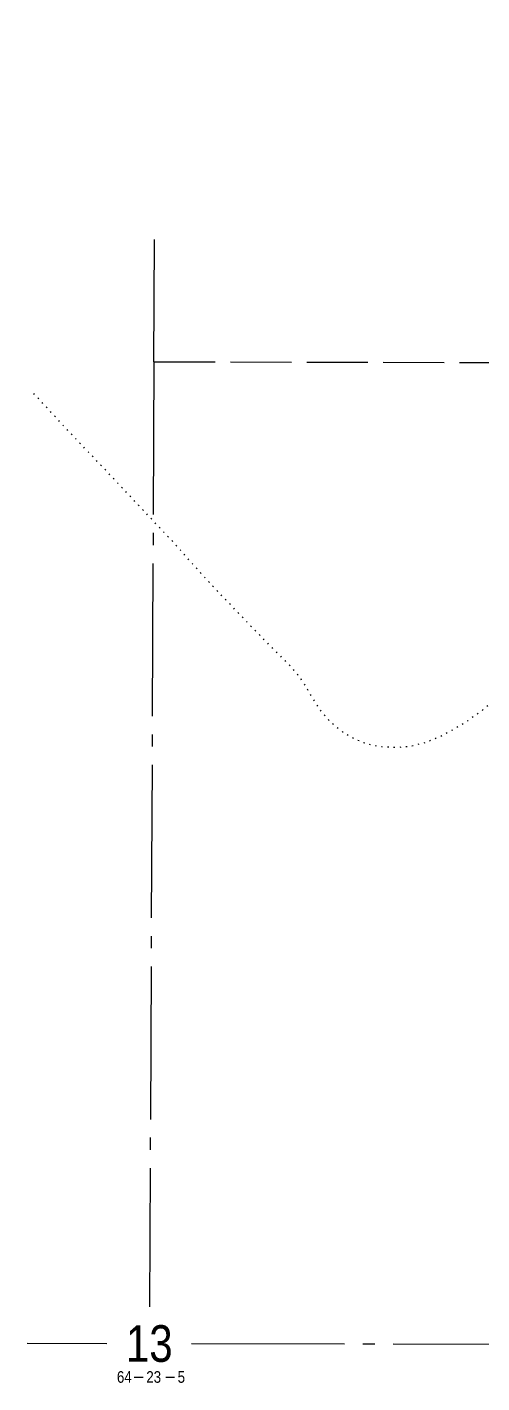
# Model space of a CAD drawing. Extents: x 476470 to 482026, y 6039448 to 6045135.
# Drawn here: x 477811 to 478183, y 6043398 to 6044507 of the extents above; entities that cross this region are included whole.
import ezdxf
from ezdxf.enums import TextEntityAlignment as Align

# ---------------------------------------------------------------- set-up
doc = ezdxf.new("R2010")
doc.units = 0
doc.header["$LTSCALE"] = 5
for name, pattern in [('foc-DOT', [1, 0.2, -0.8]), ('foc-QUARTERLINE', [33, 25, -3, 2, -3]), ('foc-UNSURVEYED', [12.5, 10, -2.5])]:
    doc.linetypes.add(name, pattern=pattern)
for name, color, linetype in [('10', 1, 'Continuous'), ('9', 3, 'Continuous'), ('AS-DRILL', 8, 'foc-DOT'), ('L-QSEC', 8, 'foc-QUARTERLINE'), ('L-SECLBL', 7, 'Continuous'), ('L-USEC', 7, 'foc-UNSURVEYED')]:
    doc.layers.add(name, color=color, linetype=linetype)
doc.styles.add('80L', font='ARIALN.TTF', dxfattribs={"height": 10})
doc.styles.add('SIMPLEX', font='ARIALN.TTF')

# ---------------------------------------------------------------- blocks, each defined once
blk = doc.blocks.new('L-SECLBL')
at = {"layer": '9', "color": 7}
for p, q in [((-5.1, -27.8), (-12.3, -27.8)), ((20.7, -27.8), (13.5, -27.8))]:
    blk.add_line(p, q, dxfattribs=at)
at = {"layer": '10', "color": 2, "style": 'SIMPLEX'}
blk.add_attdef('SEC', text='', height=30, dxfattribs=at).set_placement((0, 0), align=Align.MIDDLE)
at = {"layer": '10', "color": 5, "style": '80L'}
blk.add_attdef('TWP', text='', height=9.5, dxfattribs=at).set_placement((-14.4, -27.4), align=Align.MIDDLE_RIGHT)
blk.add_attdef('RGE', text='', height=9.5, dxfattribs=at).set_placement((3.6, -27.4), align=Align.MIDDLE_CENTER)
blk.add_attdef('MER', text='', height=9.5, dxfattribs=at).set_placement((23.2, -27.4), align=Align.MIDDLE_LEFT)

msp = doc.modelspace()

# ---------------------------------------------------------------- linework, layer by layer
at = {"layer": 'AS-DRILL', "flags": 128}
msp.add_lwpolyline([(478817.517, 6044505.784), (478817.517, 6044505.784), (478817.517, 6044505.784), (478817.526, 6044505.724), (478817.496, 6044505.625), (478817.395, 6044505.515), (478817.245, 6044505.386), (478817.074, 6044505.276), (478816.924, 6044505.107), (478816.782, 6044504.868), (478816.671, 6044504.578), (478816.519, 6044504.169), (478816.438, 6044503.869), (478816.437, 6044503.729), (478816.467, 6044503.709), (478816.548, 6044503.969), (478816.68, 6044504.318), (478816.751, 6044504.658), (478816.673, 6044504.968), (478816.414, 6044505.28), (478816.036, 6044505.551), (478815.827, 6044505.802), (478815.708, 6044506.123), (478815.629, 6044506.353), (478815.61, 6044506.533), (478815.571, 6044506.804), (478815.363, 6044507.115), (478815.143, 6044507.226), (478813.942, 6044506.941), (478811.575, 6044505.352), (478808.012, 6044502.579), (478803.645, 6044498.999), (478798.544, 6044494.453), (478792.579, 6044489.07), (478785.78, 6044482.992), (478778.589, 6044476.295), (478771.225, 6044469.02), (478763.499, 6044461.305), (478755.643, 6044453.502), (478747.657, 6044445.819), (478739.854, 6044438.805), (478732.393, 6044432.16), (478724.833, 6044425.635), (478717.293, 6044419.3), (478709.221, 6044412.508), (478700.196, 6044404.87), (478690.718, 6044396.834), (478681.27, 6044388.688), (478671.74, 6044380.202), (478662.641, 6044371.814), (478654.344, 6044363.863), (478646.569, 6044356.379), (478638.696, 6044349.155), (478630.883, 6044342.242), (478623.432, 6044335.466), (478616.56, 6044328.768), (478609.712, 6044322.71), (478602.534, 6044316.773), (478594.873, 6044309.979), (478586.449, 6044302.798), (478577.606, 6044295.679), (478569.025, 6044289.039), (478560.185, 6044282.64), (478550.289, 6044274.956), (478540.43, 6044266.542), (478530.992, 6044258.346), (478521.402, 6044249.77), (478511.92, 6044240.924), (478502.76, 6044232.337), (478493.913, 6044224.338), (478485.196, 6044216.529), (478477.072, 6044209.096), (478469.027, 6044201.694), (478460.902, 6044194.251), (478453.31, 6044187.207), (478446.118, 6044180.54), (478438.948, 6044173.953), (478431.015, 6044167.04), (478422.46, 6044159.54), (478413.762, 6044151.35), (478404.771, 6044142.612), (478396.151, 6044133.852), (478387.69, 6044125.132), (478378.959, 6044116.472), (478370.471, 6044108.252), (478362.145, 6044100.46), (478353.529, 6044092.82), (478344.661, 6044084.751), (478335.663, 6044076.503), (478326.064, 6044068.248), (478316.346, 6044060.083), (478306.456, 6044051.519), (478296.816, 6044042.914), (478287.256, 6044034.288), (478277.624, 6044025.423), (478268.003, 6044016.498), (478259.114, 6044008.139), (478250.748, 6044000.528), (478242.365, 6043993.387), (478233.782, 6043986.296), (478225.481, 6043979.635), (478217.953, 6043973.69), (478210.506, 6043968.025), (478202.359, 6043962.133), (478192.777, 6043955.237), (478182.419, 6043947.175), (478171.743, 6043939.365), (478160.641, 6043932.536), (478149.433, 6043926.649), (478137.881, 6043921.892), (478125.856, 6043918.688), (478113.49, 6043917.516), (478101.513, 6043918.092), (478090.053, 6043920.225), (478079.432, 6043924.344), (478069.549, 6043930.251), (478060.642, 6043937.402), (478053.27, 6043945.587), (478047.727, 6043953.502), (478045.544, 6043957.083), (478042.419, 6043962.447), (478040.564, 6043965.646), (478038.241, 6043969.447), (478035.5, 6043973.459), (478032.27, 6043977.765), (478028.412, 6043982.433), (478023.845, 6043987.404), (478021.715, 6043989.584), (478016.31, 6043994.919), (478010.367, 6044000.767), (478003.887, 6044007.307), (477996.94, 6044014.4), (477989.546, 6044022.104), (477981.704, 6044030.341), (477973.374, 6044038.959), (477964.756, 6044047.99), (477956.15, 6044057.38), (477947.514, 6044067.01), (477938.89, 6044076.76), (477930.125, 6044086.571), (477921.02, 6044096.284), (477911.756, 6044106.027), (477907.736, 6044110.306), (477903.457, 6044114.896), (477902.462, 6044115.98), (477897.009, 6044121.776), (477887.615, 6044131.73), (477878.232, 6044141.784), (477868.758, 6044151.768), (477859.264, 6044161.722), (477840.377, 6044181.74), (477821.691, 6044201.957), (477815.02, 6044209.299)], dxfattribs=at)
at = {"layer": 'L-QSEC'}
for p, q in [((477915.082, 6044233.343), (477915.556, 6044333.289)), ((477915.082, 6044233.343), (477911.416, 6043459.881)), ((477811.326, 6043430.054), (477876.659, 6043429.952)), ((477945.905, 6043429.844), (478716.878, 6043428.64))]:
    msp.add_line(p, q, dxfattribs=at)
at = {"layer": 'L-USEC'}
msp.add_line((477915.082, 6044233.343), (478720.553, 6044231.55), dxfattribs=at)

# ---------------------------------------------------------------- block references
at = {"layer": 'L-SECLBL', "xscale": 0.9994748, "yscale": 0.9994748, "zscale": 0.9994748}
msp.add_blockref('L-SECLBL', (477911.274, 6043429.897), dxfattribs=at).add_auto_attribs({'SEC': '13', 'TWP': '64', 'RGE': '23', 'MER': '5'})

doc.saveas('drawing.dxf')
